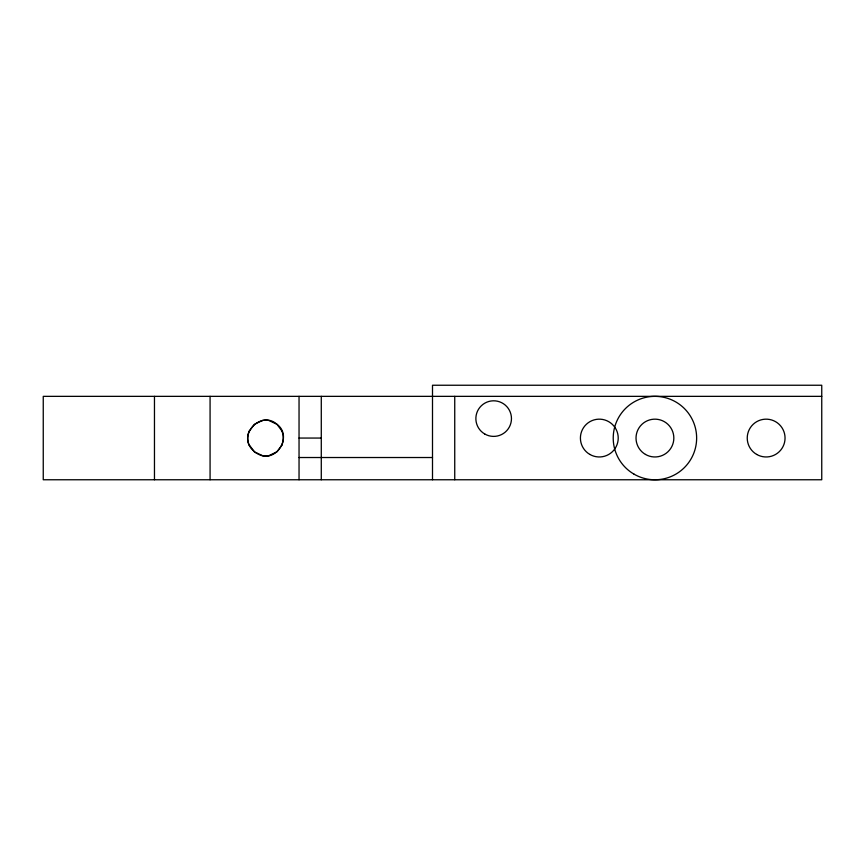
<?xml version="1.0" encoding="UTF-8"?>
<svg xmlns="http://www.w3.org/2000/svg" width="865" height="865" viewBox="0 0 865 865"><rect width="100%" height="100%" fill="white"/><g stroke="black" fill="none" stroke-linecap="round" stroke-linejoin="round"><path stroke-width="1.3" d="M259.219 454.644C277.265 462.872 292.911 435.344 276.638 424.045C261.738 410.962 238.794 432.824 251.153 448.34M249.261 431.192L254.375 424.315L262.171 420.617M282.098 444.924L276.973 451.811L269.188 455.509M821.75 396.354L43.25 396.354L43.25 479.761L821.75 479.761L821.75 385.239L432.5 385.239L432.5 479.761M299.041 438.058L321.283 438.058M299.041 457.52L432.5 457.52M269.188 420.617L276.973 424.315L282.098 431.192M262.171 455.509L254.375 451.811L249.261 444.924M258.819 454.482L255.056 452.341L251.412 448.686M454.741 396.354L454.741 479.761M321.283 396.354L321.283 479.761M299.041 396.354L299.041 479.761M210.076 396.354L210.076 479.761M154.467 396.375L154.467 479.761M281.968 431.257A16.695 15.3 -90 0 1 281.968 444.859M269.22 455.606A16.197 14.802 0.4 0 1 262.138 455.596M249.098 444.999A16.695 15.657 -88.1 0 1 249.152 431.138M262.138 420.509A16.197 14.802 0.4 0 1 269.21 420.52M634.077 474.182A41.704 41.704 0 0 0 696.639 438.058A41.704 41.704 0 0 0 634.077 401.944A41.704 41.704 0 0 0 634.077 474.182M645.474 454.439A18.911 18.911 0 0 0 673.835 438.058A18.911 18.911 0 0 0 645.474 421.688A18.911 18.911 0 0 0 645.474 454.439M484.768 434.014A17.797 17.797 0 0 0 511.464 418.595A17.797 17.797 0 0 0 484.768 403.187A17.797 17.797 0 0 0 484.768 434.014M589.865 454.439A18.911 18.911 0 0 0 618.226 438.058A18.911 18.911 0 0 0 589.865 421.688A18.911 18.911 0 0 0 589.865 454.439M756.691 454.439A18.911 18.911 0 0 0 785.052 438.058A18.911 18.911 0 0 0 756.691 421.688A18.911 18.911 0 0 0 756.691 454.439"/></g></svg>
